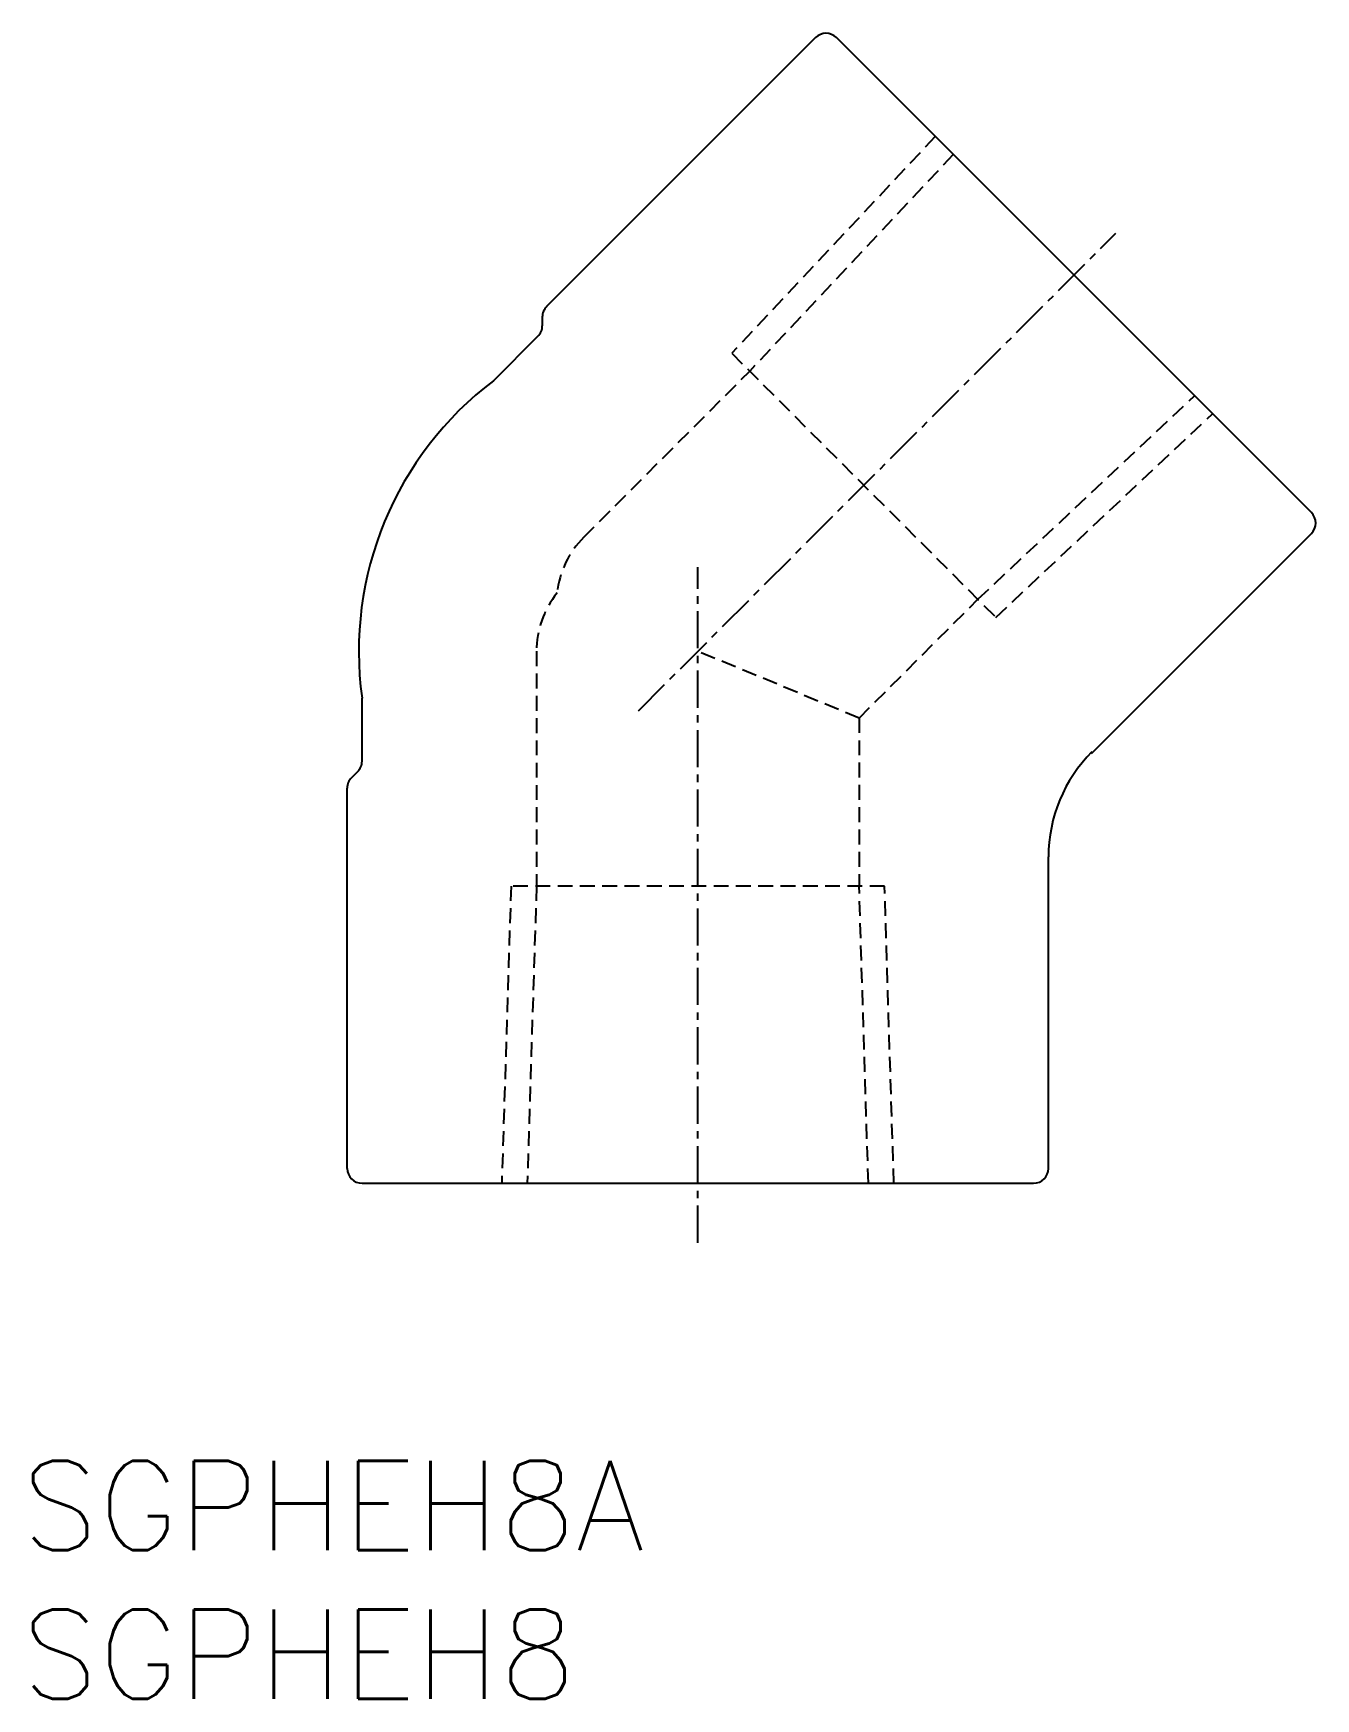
# Model space of a CAD drawing. Extents: x 124.7 to 167.8, y 70.1 to 126.2.
import ezdxf
from ezdxf.enums import TextEntityAlignment as Align

# ---------------------------------------------------------------- set-up
doc = ezdxf.new("R2010")
doc.units = 0
doc.linetypes.add('CENTER', pattern=[2, 1.25, -0.25, 0.25, -0.25])
doc.linetypes.add('DASHED', pattern=[0.75, 0.5, -0.25])
doc.layers.get('0').update_dxf_attribs({"linetype": 'CONTINUOUS'})
doc.layers.add('CENTER', color=1, linetype='CENTER')
doc.styles.get("Standard").update_dxf_attribs({"font": 'txt.shx', "bigfont": 'extfont.shx'})

msp = doc.modelspace()

# ---------------------------------------------------------------- linework, layer by layer
at = {"color": 7, "linetype": 'CONTINUOUS'}
for p, q in [((150.977, 126.037), (141.931, 116.991)), ((167.665, 110.056), (151.684, 126.037)), ((141.785, 116.637), (141.785, 116.344)), ((141.639, 115.991), (140.14, 114.492)), ((167.665, 109.349), (160.253, 101.937)), ((135.718, 101.696), (135.718, 103.815)), ((135.364, 101.136), (135.571, 101.343)), ((135.218, 87.989), (135.218, 100.782)), ((158.818, 87.989), (158.818, 98.472)), ((135.718, 87.489), (158.318, 87.489))]:
    msp.add_line(p, q, dxfattribs=at)
at = {"color": 3, "linetype": 'DASHED'}
for p, q in [((155.01, 122.711), (148.16, 115.419)), ((155.615, 122.106), (148.765, 114.814)), ((148.16, 115.419), (157.048, 106.531)), ((143.179, 109.227), (148.765, 114.814)), ((156.442, 107.137), (163.734, 113.987)), ((157.048, 106.531), (164.34, 113.381)), ((152.446, 103.141), (156.442, 107.137)), ((141.589, 105.389), (141.589, 97.489)), ((152.446, 103.141), (147.018, 105.389)), ((152.446, 103.141), (152.446, 97.489)), ((140.733, 97.489), (140.42, 87.489)), ((153.302, 97.489), (140.733, 97.489)), ((141.589, 97.489), (141.277, 87.489)), ((152.758, 87.489), (152.446, 97.489)), ((153.615, 87.489), (153.302, 97.489))]:
    msp.add_line(p, q, dxfattribs=at)
at = {"color": 7, "linetype": 'CONTINUOUS'}
for centre, radius, start, end in [((151.331, 125.683), 0.5, 45, 135), ((142.285, 116.637), 0.5, 135, 180), ((141.285, 116.344), 0.5, 315, 360), ((147.018, 105.389), 11.409, 127.0701, 187.9299), ((167.312, 109.702), 0.5, 315, 45), ((163.818, 98.472), 5, 135, 180), ((135.218, 101.696), 0.5, 315, 0), ((135.718, 100.782), 0.5, 135, 180), ((135.718, 87.989), 0.5, 180, 270), ((158.318, 87.989), 0.5, 270, 0)]:
    msp.add_arc(centre, radius, start, end, dxfattribs=at)
at = {"color": 3, "linetype": 'DASHED'}
for centre, start, end in [((145.391, 107.015), 135, 173.8411), ((144.718, 105.389), 141.1589, 180)]:
    msp.add_arc(centre, 3.128, start, end, dxfattribs=at)
at = {"layer": 'CENTER', "color": 1, "linetype": 'CENTER'}
for p, q in [((145.018, 103.389), (161.089, 119.46)), ((147.018, 85.489), (147.018, 108.217))]:
    msp.add_line(p, q, dxfattribs=at)

# ---------------------------------------------------------------- texts
at = {"color": 7, "linetype": 'CONTINUOUS'}
for s, p in [('SGPHEH8A', (124.269, 76.645)), ('SGPHEH8', (124.269, 71.645))]:
    msp.add_text(s, height=3, dxfattribs=at).set_placement(p, align=Align.MIDDLE_LEFT)

doc.saveas('drawing.dxf')
